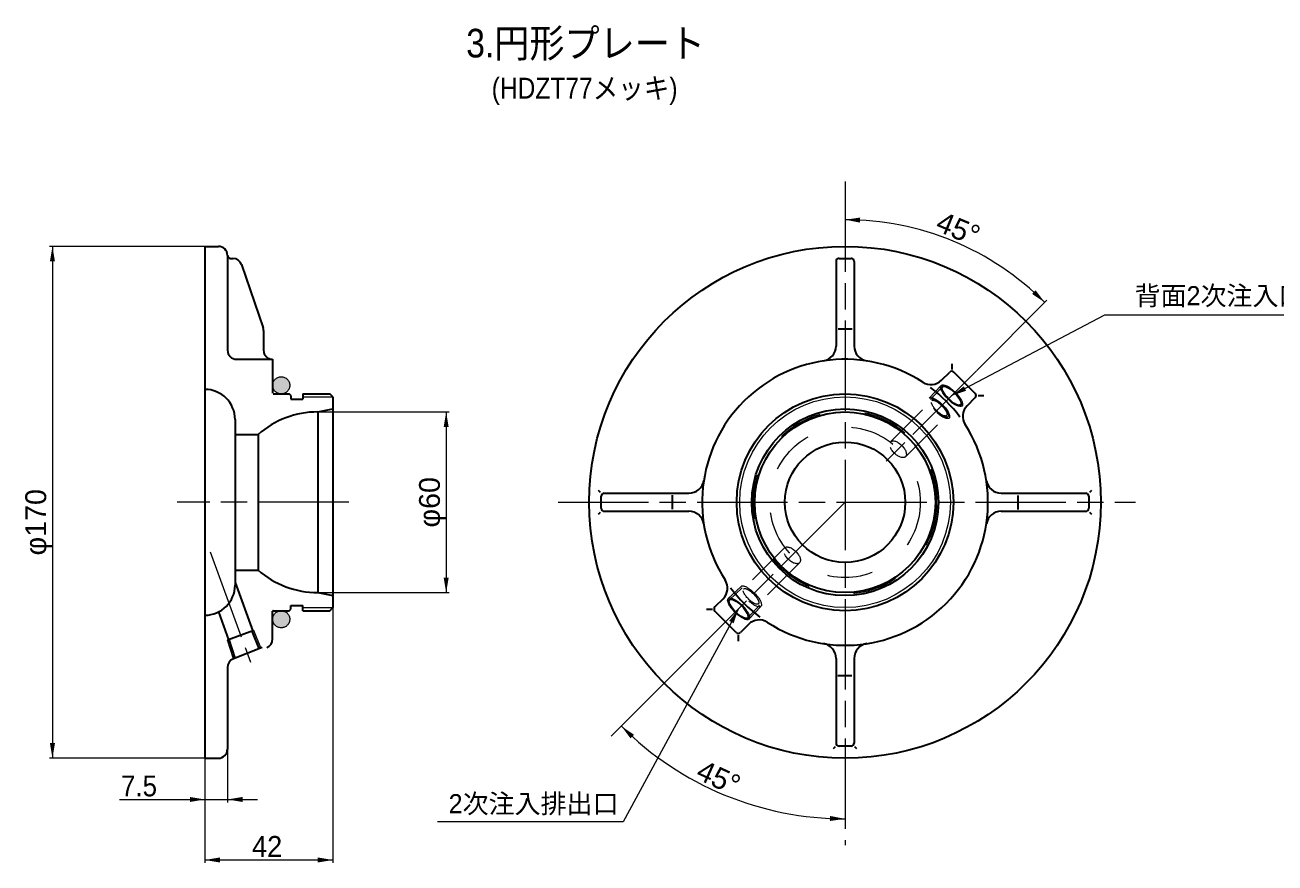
# Model space of a CAD drawing. Units: millimetres at full size, sheet at 1:2.5. Extents: x 2151 to 3831, y 1061 to 2264.
# Drawn here: x 2821.7 to 3237.1, y 1372.9 to 1651.2 of the extents above; entities that cross this region are included whole.
import ezdxf
from ezdxf.enums import TextEntityAlignment as Align

# ---------------------------------------------------------------- set-up
doc = ezdxf.new("R2010")
doc.units = ezdxf.units.MM
doc.header["$LTSCALE"] = 2.5
for name, pattern in [('CHAIN', [18.5, 12, -1.5, 3.5, -1.5]), ('CHAIN_DOUBLE_DASH', [23.5, 12, -1.5, 3.5, -1.5, 3.5, -1.5]), ('DASHED_SPACED', [12, 6, -6])]:
    doc.linetypes.add(name, pattern=pattern)
for name, color, linetype, lineweight in [('1外形線', 7, 'Continuous', 35), ('2細い実線', 3, 'Continuous', 20), ('3隠れ線', 2, 'DASHED_SPACED', 13), ('4中心線', 1, 'CHAIN', 15), ('5想像線', 6, 'CHAIN_DOUBLE_DASH', 13), ('6寸法線', 4, 'Continuous', 13), ('7 枠・タイトル', 7, 'Continuous', 13)]:
    doc.layers.add(name, color=color, linetype=linetype, lineweight=lineweight)
doc.styles.add('ＭＳ Ｐゴシック', font='')
doc.styles.get('ＭＳ Ｐゴシック').set_extended_font_data('MS PGothic')

# ---------------------------------------------------------------- blocks, each defined once
blk = doc.blocks.new('filled_arrow')
at = {"color": 0, "linetype": 'Continuous', "lineweight": -2}
blk.add_solid([(7.5, 1.25), (0, 0), (7.5, -1.25)], dxfattribs=at)

msp = doc.modelspace()

# ---------------------------------------------------------------- hatches: boundary and pattern name
at = {"layer": '1外形線'}
for points in [[(2909.731, 1531.557, -1), (2904.031, 1531.557, -1)], [(2904.031, 1453.857, -1), (2909.731, 1453.857, -1)]]:
    msp.add_hatch(color=256, dxfattribs=at).paths.add_polyline_path(points)

# ---------------------------------------------------------------- linework, layer by layer
for p, q in [((2881.531, 1577.707), (2886.031, 1577.707)), ((2881.531, 1577.707), (2881.531, 1407.707)), ((2889.031, 1574.707), (2889.031, 1543.207)), ((2890.031, 1573.704), (2890.883, 1573.707)), ((2893.723, 1571.674), (2900.871, 1550.678)), ((3091.25, 1572.707), (3091.25, 1544.594)), ((3092.25, 1573.707), (3096.25, 1573.707)), ((3097.25, 1572.707), (3097.25, 1544.594)), ((2901.031, 1549.711), (2901.031, 1543.207)), ((3096.628, 1550.207), (3091.983, 1550.207)), ((2891.531, 1540.207), (2904.031, 1540.207)), ((2904.031, 1540.207), (2904.031, 1528.907)), ((3129.718, 1538.703), (3129.718, 1536.781)), ((3126.306, 1533.249), (3129.011, 1535.954)), ((3137.497, 1528.883), (3130.426, 1535.954)), ((2904.231, 1528.707), (2909.531, 1528.707)), ((2910.031, 1528.207), (2909.531, 1528.707)), ((2914.031, 1528.707), (2914.031, 1526.957)), ((2914.031, 1528.707), (2923.031, 1528.707)), ((2924.031, 1527.707), (2923.031, 1528.707)), ((2910.031, 1528.207), (2910.031, 1526.957)), ((2910.031, 1526.957), (2914.031, 1526.957)), ((2924.031, 1527.707), (2924.031, 1457.707)), ((3134.792, 1524.764), (3137.497, 1527.469)), ((3138.437, 1528.176), (3140.324, 1528.176)), ((2919.031, 1522.707), (2924.031, 1523.707)), ((2919.031, 1522.707), (2919.031, 1462.707)), ((2891.531, 1520.207), (2891.531, 1465.207)), ((2891.531, 1515.207), (2899.187, 1515.207)), ((2899.187, 1515.207), (2899.187, 1470.207)), ((3012.971, 1495.987), (3012.352, 1496.605)), ((3014.25, 1495.707), (3042.363, 1495.707)), ((3146.137, 1495.707), (3174.25, 1495.707)), ((3176.149, 1496.607), (3175.495, 1495.952)), ((3013.25, 1490.707), (3013.25, 1494.707)), ((3036.75, 1495.086), (3036.75, 1490.44)), ((3151.75, 1490.329), (3151.75, 1494.975)), ((3175.25, 1494.707), (3175.25, 1490.707)), ((3012.35, 1488.808), (3013.005, 1489.463)), ((3014.25, 1489.707), (3042.363, 1489.707)), ((3146.137, 1489.707), (3174.25, 1489.707)), ((3175.529, 1489.428), (3176.147, 1488.81)), ((2891.531, 1470.207), (2899.187, 1470.207)), ((2891.531, 1466.076), (2897.404, 1449.939)), ((2919.031, 1462.707), (2924.031, 1461.707)), ((2910.031, 1458.457), (2914.031, 1458.457)), ((2910.031, 1457.207), (2910.031, 1458.457)), ((2914.031, 1456.707), (2914.031, 1458.457)), ((3053.708, 1460.651), (3051.003, 1457.946)), ((2886.048, 1456.286), (2889.416, 1447.032)), ((2904.031, 1447.308), (2904.031, 1456.507)), ((2904.231, 1456.707), (2909.531, 1456.707)), ((2909.531, 1456.707), (2910.031, 1457.207)), ((2914.031, 1456.707), (2923.031, 1456.707)), ((2923.031, 1456.707), (2924.031, 1457.707)), ((3048.254, 1457.239), (3050.176, 1457.239)), ((3058.074, 1449.461), (3051.003, 1456.532)), ((2897.799, 1450.083), (2889.021, 1446.888)), ((2899.555, 1444.125), (2897.253, 1449.884)), ((3062.193, 1452.166), (3059.488, 1449.461)), ((2891.601, 1440.905), (2889.567, 1447.087)), ((3058.781, 1448.52), (3058.781, 1446.633)), ((2900.557, 1444.489), (2890.988, 1440.66)), ((2889.014, 1437.841), (2889.014, 1410.707)), ((3091.25, 1440.821), (3091.25, 1412.707)), ((3097.25, 1440.821), (3097.25, 1412.707)), ((3091.872, 1435.207), (3096.517, 1435.207)), ((3090.971, 1411.428), (3090.352, 1410.81)), ((3096.25, 1411.707), (3092.25, 1411.707)), ((3098.149, 1410.808), (3097.495, 1411.463)), ((2881.531, 1407.707), (2886.014, 1407.707))]:
    msp.add_line(p, q, dxfattribs=at)
for radius in [85, 36, 31, 30, 20]:
    msp.add_circle((3094.25, 1492.707), radius, dxfattribs=at)
for centre, radius, start, end in [((2886.031, 1574.707), 3, 0, 90), ((2890.031, 1574.704), 1, 180, 270.48981), ((2890.883, 1570.707), 3, 18.79989, 90.48981), ((3092.25, 1572.707), 1, 90, 180), ((3096.25, 1572.707), 1, 0, 90), ((2898.031, 1549.711), 3, 0, 18.79989), ((2892.031, 1543.207), 3, 180, 270), ((2904.031, 1543.207), 3, 180, 270), ((3086.25, 1544.594), 5, 279.11496, 0), ((3102.25, 1544.594), 5, 180, 260.88504), ((3094.25, 1492.707), 47.5, 57.09445, 212.90555), ((3122.771, 1536.785), 5, 237.09445, 315), ((3129.718, 1535.247), 1, 45, 135), ((2881.531, 1520.207), 10, 0, 90), ((3094.25, 1492.707), 47.5, 36.56468, 53.26163), ((3136.79, 1528.176), 1, 315, 45), ((3138.327, 1521.228), 5, 135, 212.90555), ((2919.031, 1492.707), 30, 90, 131.40962), ((3094.25, 1492.707), 47.5, 237.09445, 32.90555), ((3042.363, 1500.707), 5, 270, 350.88504), ((3146.137, 1500.707), 5, 189.11496, 270), ((3014.25, 1494.707), 1, 90, 180), ((3174.25, 1494.707), 1, 0, 90), ((3014.25, 1490.707), 1, 180, 270), ((3042.363, 1484.707), 5, 9.11496, 90), ((3146.137, 1484.707), 5, 90, 170.88504), ((3174.25, 1490.707), 1, 270, 0), ((2919.031, 1492.707), 30, 228.59038, 270), ((3050.173, 1464.187), 5, 315, 32.90555), ((2881.531, 1465.207), 10, 270, 0), ((3094.25, 1492.707), 47.5, 216.73837, 233.43532), ((2904.231, 1456.507), 0.2, 90, 180), ((3051.71, 1457.239), 1, 135, 225), ((3065.729, 1448.63), 5, 57.09445, 135), ((2901.031, 1447.308), 3, 290, 0), ((3058.781, 1450.168), 1, 225, 315), ((3086.25, 1440.821), 5, 0, 80.88504), ((3102.25, 1440.821), 5, 99.11496, 180), ((2892.014, 1437.841), 3, 110, 180), ((3092.25, 1412.707), 1, 180, 270), ((3096.25, 1412.707), 1, 270, 0), ((2886.014, 1410.707), 3, 270, 0)]:
    msp.add_arc(centre, radius, start, end, dxfattribs=at)
for centre in [(3129.639, 1528.097), (3058.861, 1457.318)]:
    msp.add_ellipse(centre, major_axis=(-3.029, 3.029), ratio=0.34202, dxfattribs=at)
at = {"layer": '2細い実線'}
for p, q in [((2914.031, 1527.707), (2924.031, 1527.707)), ((2914.031, 1457.707), (2924.031, 1457.707)), ((2900.101, 1444.323), (2897.799, 1450.083)), ((2891.061, 1440.689), (2889.021, 1446.888))]:
    msp.add_line(p, q, dxfattribs=at)
msp.add_circle((3094.25, 1492.707), 35, dxfattribs=at)
for centre in [(3129.639, 1528.097), (3058.861, 1457.318)]:
    msp.add_ellipse(centre, major_axis=(-3.439, 3.439), ratio=0.34202, dxfattribs=at)
at = {"layer": '3隠れ線'}
for p, q in [((3122.217, 1527.279), (3126.2, 1531.536)), ((3122.628, 1526.868), (3126.61, 1531.125)), ((3109.381, 1512.788), (3123.044, 1526.452)), ((3114.33, 1507.838), (3127.994, 1521.502)), ((3074.151, 1477.558), (3060.505, 1463.913)), ((3079.101, 1472.609), (3065.455, 1458.963)), ((3059.678, 1464.74), (3055.421, 1460.758)), ((3060.089, 1464.33), (3055.832, 1460.347)), ((3065.872, 1458.546), (3061.889, 1454.29)), ((3066.283, 1458.136), (3062.3, 1453.879))]:
    msp.add_line(p, q, dxfattribs=at)
for radius in [30.428, 25]:
    msp.add_circle((3094.25, 1492.707), radius, dxfattribs=at)
for centre, major_axis, ratio in [((3125.519, 1523.977), (-3.302, 3.302), 0.34202), ((3125.519, 1523.977), (-2.892, 2.892), 0.34202), ((3125.519, 1523.977), (-2.475, 2.475), 0.34202), ((3111.855, 1510.313), (-2.475, 2.475), 0.507713), ((3076.626, 1475.084), (-2.475, 2.475), 0.51516), ((3062.98, 1461.438), (-3.302, 3.302), 0.34202), ((3062.98, 1461.438), (-2.475, 2.475), 0.34202)]:
    msp.add_ellipse(centre, major_axis=major_axis, ratio=ratio, dxfattribs=at)
at = {"layer": '4中心線'}
for p, q in [((3094.25, 1599.281), (3094.25, 1378.822)), ((3137.953, 1536.411), (3107.874, 1506.331)), ((2929.361, 1492.707), (2872.308, 1492.707)), ((2998.885, 1492.707), (3190.716, 1492.707)), ((3094.25, 1492.707), (3016.521, 1414.979)), ((2883.307, 1476.242), (2896.658, 1439.562))]:
    msp.add_line(p, q, dxfattribs=at)
at = {"layer": '5想像線'}
for centre in [(2906.881, 1531.557), (2906.881, 1453.857)]:
    msp.add_circle(centre, 2.85, dxfattribs=at)
at = {"layer": '6寸法線'}
for p, q in [((2881.468, 1577.707), (2829.86, 1577.707)), ((2830.86, 1577.707), (2830.86, 1407.707)), ((3137.997, 1536.455), (3161.322, 1559.779)), ((2919.093, 1522.707), (2962.696, 1522.707)), ((2961.696, 1522.707), (2961.696, 1462.707)), ((2919.093, 1462.707), (2962.696, 1462.707)), ((2924.031, 1457.645), (2924.031, 1372.905)), ((3048.583, 1447.04), (3019.196, 1417.654)), ((2889.014, 1410.645), (2889.014, 1392.997)), ((2881.468, 1407.707), (2829.86, 1407.707)), ((2881.531, 1407.645), (2881.531, 1392.997)), ((2881.531, 1407.645), (2881.531, 1372.905)), ((3094.25, 1396.542), (3094.25, 1386.566)), ((2853.097, 1393.997), (2899.014, 1393.997)), ((2881.531, 1373.905), (2924.031, 1373.905))]:
    msp.add_line(p, q, dxfattribs=at)
for points in [[(3129.666, 1528.123), (3134.088, 1530.458), (3180.525, 1554.971), (3253.284, 1554.971)], [(3058.861, 1457.318), (3056.476, 1452.924), (3020.47, 1386.562), (2958.832, 1386.562)]]:
    msp.add_lwpolyline(points, dxfattribs=at)
for radius, start, end in [(93.854, 45, 90), (105.142, 225, 270)]:
    msp.add_arc((3094.25, 1492.707), radius, start, end, dxfattribs=at)

# ---------------------------------------------------------------- block references
at = {"layer": '6寸法線', "xscale": 0.667, "yscale": 0.667}
for p, rotation in [((3094.25, 1586.561), 358.5), ((2830.86, 1577.707), 270), ((3160.614, 1559.072), 136.5), ((3129.666, 1528.123), 27.8), ((2961.696, 1522.707), 270), ((2961.696, 1462.707), 90), ((3058.861, 1457.318), 241.5), ((3019.903, 1418.361), 316.4), ((2830.86, 1407.707), 90), ((2881.531, 1393.997), 180), ((3094.25, 1387.566), 178.6), ((2924.031, 1373.905), 180)]:
    msp.add_blockref('filled_arrow', p, dxfattribs=dict(at, rotation=rotation))
for p in [(2889.014, 1393.997), (2881.531, 1373.905)]:
    msp.add_blockref('filled_arrow', p, dxfattribs=at)

# ---------------------------------------------------------------- texts
at = {"layer": '6寸法線', "style": 'ＭＳ Ｐゴシック', "width": 1.05}
for s, rotation, p in [('45°', 337.5, (3131.888, 1583.574)), ('φ60', 90, (2956.142, 1492.707)), ('φ170', 90, (2825.306, 1486.074)), ('45°', 335.334, (3052.25, 1401.248))]:
    msp.add_text(s, height=6.928, rotation=rotation, dxfattribs=at).set_placement(p, align=Align.MIDDLE_CENTER)
at = {"layer": '6寸法線', "style": 'ＭＳ Ｐゴシック'}
for s, p in [('背面2次注入口', (3246.904, 1561.331)), ('2次注入排出口', (3018.976, 1392.608))]:
    msp.add_text(s, height=6.334, dxfattribs=at).set_placement(p, align=Align.MIDDLE_RIGHT)
at = {"layer": '6寸法線', "style": 'ＭＳ Ｐゴシック', "width": 0.95}
msp.add_text('7.5', height=6.928, dxfattribs=at).set_placement((2859.626, 1398.497), align=Align.MIDDLE_CENTER)
at = {"layer": '6寸法線', "style": 'ＭＳ Ｐゴシック'}
msp.add_text('42', height=6.928, dxfattribs=at).set_placement((2902.189, 1378.405), align=Align.MIDDLE_CENTER)
at = {"layer": '7 枠・タイトル', "style": 'ＭＳ Ｐゴシック', "width": 0.9}
msp.add_text('3.円形プレート', height=9.501, dxfattribs=at).set_placement((3047.679, 1645.201), align=Align.MIDDLE_RIGHT)
msp.add_text('(HDZT77メッキ)', height=6.928, dxfattribs=at).set_placement((3007.707, 1630.243), align=Align.MIDDLE_CENTER)

doc.saveas('drawing.dxf')
